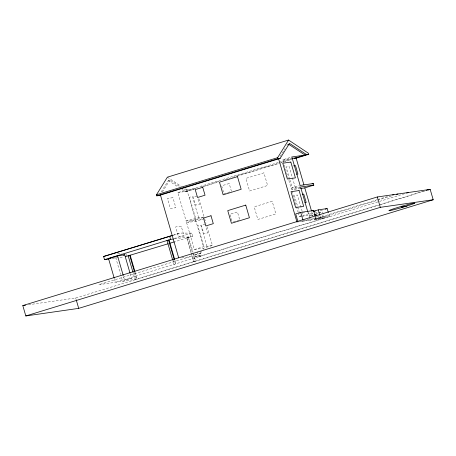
<?xml version="1.0" encoding="UTF-8"?>
<svg xmlns="http://www.w3.org/2000/svg" width="456" height="456" viewBox="0 0 456 456"><rect width="100%" height="100%" fill="white"/><g stroke="black" fill="none" stroke-linecap="round" stroke-linejoin="round"><path stroke-width="0.34" stroke-dasharray="2.28 1.71" d="M161.213 191.93L168.361 180.502L169.866 180.046L179.265 186.247M162.342 192.067L169.866 180.046M280.132 156.465L285.023 148.65M286.904 145.646L288.032 143.839M283.632 162.444L282.84 159.737L291.846 156.978M198.856 198.691L204.174 216.988L195.168 219.746L186.122 221.046L177.851 192.58L186.857 189.821L195.903 188.527L185.398 191.748L181.876 189.422M184.936 188.824L187.273 190.38L278.491 162.433M279.169 162.222L291.424 158.466M201.318 186.869L220.271 181.06M225.007 179.613L229.744 178.159M232.452 177.333L278.468 163.231M281.175 162.399L291.327 159.292M185.398 191.748L194.387 189.348M203.233 186.635L218.891 181.841M237.274 176.21L278.793 163.487M279.477 163.276L291.726 159.52M284.419 165.157L291.11 188.197L299.472 185.638M186.122 221.046L195.128 218.287L204.174 216.988M300.572 187.017L291.572 189.776L299.923 188.579M206.978 226.632L212.445 245.453L203.439 248.212L194.393 249.506L186.584 222.625L195.584 219.866L203.239 218.772M186.584 222.625L195.63 221.331L203.992 218.766M173.451 235.176L180.262 233.09L191.799 233.084L192.717 236.248L175.018 241.669M174.101 238.505L191.799 233.084M233.489 221.781L239.121 220.06M191.035 252.749L186.703 237.844L188.208 237.382L188.71 237.314L193.042 252.219M186.703 237.844L188.71 237.314M298.207 212.627L299.381 216.657L301.952 215.87M302.596 215.677L308.387 213.898L314.646 213.003M194.393 249.506L203.393 246.747L212.445 245.453M315.82 213.778L317.747 213.186M318.391 212.992L321.605 212.006L315.341 212.901M313.34 214.896L308.997 216.007L313.027 215.431M317.239 216.435L319.645 215.699L320.255 217.808L316.225 218.384L315.917 217.33M200.777 256.158L195.242 256.95L194.632 254.841L201.66 253.348L201.05 251.239M190.038 256.717L98.684 284.709L135.574 279.42L378.486 204.995M194.632 254.841L201.66 253.348M298.389 221.924L310.222 220.225L377.032 199.756M377.71 199.551L389.196 196.029M313.728 217.843L314.252 219.649L377.009 200.418M377.682 200.212L393.226 195.453M315.016 217.318L315.586 219.29L320.591 217.763L329.449 216.492L328.491 213.197M195.242 256.95L201.244 255.115L200.024 250.897M322.523 215.169L323.441 218.333L199.272 256.375L198.662 254.266M315.586 219.29L324.444 218.025L329.449 216.492M404.575 193.72L115.425 282.31L114.439 278.924M130.216 273.782L131.596 278.525L122.596 281.284L120.823 275.185M135.101 272.186L137.074 278.964L135.067 279.494L133.101 272.716M191.235 253.428L193.595 261.562L195.601 261.031L193.236 252.898M379.17 204.79L424.04 191.041M28.443 304.768L75.685 297.996L379.837 204.807M380.515 204.601L424.741 191.053M172.955 235.273L180.262 233.09M282.84 159.737L291.19 158.54M292.792 165.995L294.131 165.802M177.851 192.58L186.903 191.286L183.962 189.348M197.06 196.046L193.03 196.627L195.481 205.057L199.511 204.482L197.813 198.645M291.11 188.197L300.156 186.903M205.331 224.512L201.301 225.087L203.752 233.523L207.782 232.942L206.083 227.105M303.166 212.838L304.522 212.644M320.101 210.41L322.147 210.119L324.444 218.025M299.381 216.657L300.532 216.492L299.347 212.416M301.741 216.321L312.599 214.765L311.625 211.402M303.001 220.282L315.888 218.435L315.506 217.119M174.711 238.83L192.717 236.248M300.715 221.428L310.884 219.969L308.592 212.063M314.252 219.649L323.441 218.333M113.749 257.845L115.049 257.657M112.142 258.563L123.918 256.876M181.636 257.925L201.244 255.115M193.595 261.562L194.102 261.487L191.737 253.359M131.596 278.525L124.425 279.551L123.445 276.165M117.625 253.319L121.695 253.319M168.361 180.502L178.347 187.091M167.392 177.173L181.425 186.493M320.015 215.785L320.591 217.763M312.001 215.089L312.303 216.144M307.994 212.559L308.387 213.898M309.345 217.216L310.222 220.225M295.283 187.598L289.161 166.514L286.134 166.947L289.691 179.191M302.168 211.299L297.426 194.98L294.405 195.413L297.568 206.294M302.368 211.983L303.553 216.058M289.891 179.869L292.262 188.032M297.762 206.973L299.147 211.732M291.96 191.121L296.257 205.907M296.451 206.579L298.013 211.954M239.554 219.205L237.451 211.96L229.944 214.257L232.241 222.163M204.636 218.572L205.998 223.275M198.651 217.78L192.529 196.696L189.502 197.129L195.63 218.213M206.921 246.24L200.794 225.161L197.773 225.595L203.9 246.673M187.273 190.38L187.581 191.434M186.857 189.821L195.128 218.287M195.584 219.866L203.393 246.747M195.168 219.746L195.63 221.331M203.439 248.212L203.746 249.267M197.02 251.815L197.63 253.924M188.208 237.382L192.54 252.293M192.734 252.972L195.1 261.1M187.211 237.77L191.543 252.681M174.973 260.456L175.953 263.847L175.452 263.916L174.466 260.53M173.274 260.239L174.454 264.303L173.953 264.377L172.767 260.313M134.6 272.255L136.566 279.032M133.602 272.642L135.574 279.42M125.953 253.946L126.688 256.477M115.704 257.566L120.623 274.506M75.685 297.996L76.249 299.94M229.18 183.5L221.673 185.797L223.97 193.703L231.477 191.406L229.18 183.5M263.927 172.852L245.921 178.37L249.592 191.018L267.604 185.501L263.927 172.852M272.198 201.313L254.186 206.83L257.862 219.478L275.874 213.961L272.198 201.313M172.932 197.682L167.392 198.474L170.305 208.489L175.845 207.697L172.932 197.682M181.203 226.142L175.663 226.934L178.57 236.949L184.11 236.157L181.203 226.142"/><path stroke-width="0.68" d="M308.746 154.31L306.569 154.618L289.531 143.378L280.126 158.409L158.956 195.538L156.778 195.846L156.471 194.792L167.392 177.173L288.562 140.049L308.438 153.256L308.746 154.31L295.813 158.272M156.471 194.792L277.641 157.668L288.562 140.049M156.778 195.846L277.949 158.722L280.126 158.409M294.034 158.46L306.569 154.618M312.052 183.939L313.335 183.546L313.796 185.125L304.79 187.883L300.618 188.482M108.676 259.059L104.521 259.658L103.603 256.494L172.294 235.467M172.089 235.592L103.603 256.494M104.521 259.658L170.555 239.423L173.326 239.029M114.239 278.245L108.534 258.592L117.534 255.833L124.705 254.807L130.023 273.104M172.573 259.635L167.061 240.66L169.062 240.13L174.58 259.105M123.422 255.2L124.705 254.807M132.901 272.038L128.176 255.776L129.681 255.314L130.182 255.246L134.908 271.508M129.179 255.548L130.182 255.246M168.213 243.755L125.303 256.677M169.575 243.339L174.34 241.879M315.313 216.457L313.591 210.529L300.703 212.376L295.705 213.91L298.002 221.815M312.343 210.911L313.591 210.529M328.297 212.536L327.151 208.586L318.294 209.857L313.289 211.385L315.335 211.094M325.27 209.161L327.151 208.586M314.23 215.061L316.031 214.514L316.487 216.093M22.8 305.577L377.3 196.963L430.185 189.382L433.2 199.756L78.7 308.37L25.815 315.951L22.8 305.577L25.622 305.172M392.57 194.997L393.921 194.581M396.6 194.416L397.951 194.005M406.609 193.093L408.65 192.472M426.081 190.414L428.8 189.582M428.144 190.01L430.185 189.382M25.815 315.951L380.315 207.337L433.2 199.756M291.886 158.437L296.064 157.839L303.941 184.948M294.131 165.802L295.477 165.608L297.928 174.044L296.582 174.238M313.335 183.546L300.116 185.438L291.846 156.978L305.07 155.08L288.62 144.227M313.796 185.125L300.572 187.017L307.8 211.886M302.402 194.267L303.747 194.074L306.198 202.504L304.853 202.698M314.686 214.702L316.031 214.514M169.062 240.13L168.56 240.198L174.272 259.852M406.581 206.112L401.229 207.081L405.35 206.488M167.061 240.66L167.563 240.586M108.534 258.592L111.139 258.216M128.176 255.776L128.683 255.702M377.3 196.963L380.315 207.337M318.294 209.857L319.827 215.124M304.79 187.883L311.431 210.729M300.703 212.376L303.001 220.282M278.627 158.87L296.998 222.123M277.641 157.668L277.949 158.722M160.461 195.077L178.638 257.646M169.638 236.259L170.555 239.423M129.681 255.314L134.406 271.582M117.534 255.833L123.245 275.487M76.437 300.589L78.7 308.37M407.55 205.81L404.335 206.796A13.52 0.616 -16.2 0 1 389.242 210.387A13.52 0.616 -16.2 0 1 410.007 204.026A13.52 0.616 -16.2 0 1 407.55 205.81M202.738 187.291L195.231 189.588L197.528 197.494L205.035 195.196L202.738 187.291M237.485 176.643L219.478 182.161L223.149 194.809L241.161 189.291L237.485 176.643M211.003 215.751L203.501 218.048L205.798 225.954L213.3 223.657L211.003 215.751M245.755 205.103L227.743 210.621L231.42 223.269L249.426 217.751L245.755 205.103M290.82 162.062L282.76 163.22L287.354 179.031L295.414 177.874L290.82 162.062M299.085 190.528L291.025 191.68L295.619 207.497L303.679 206.34L299.085 190.528"/></g></svg>
